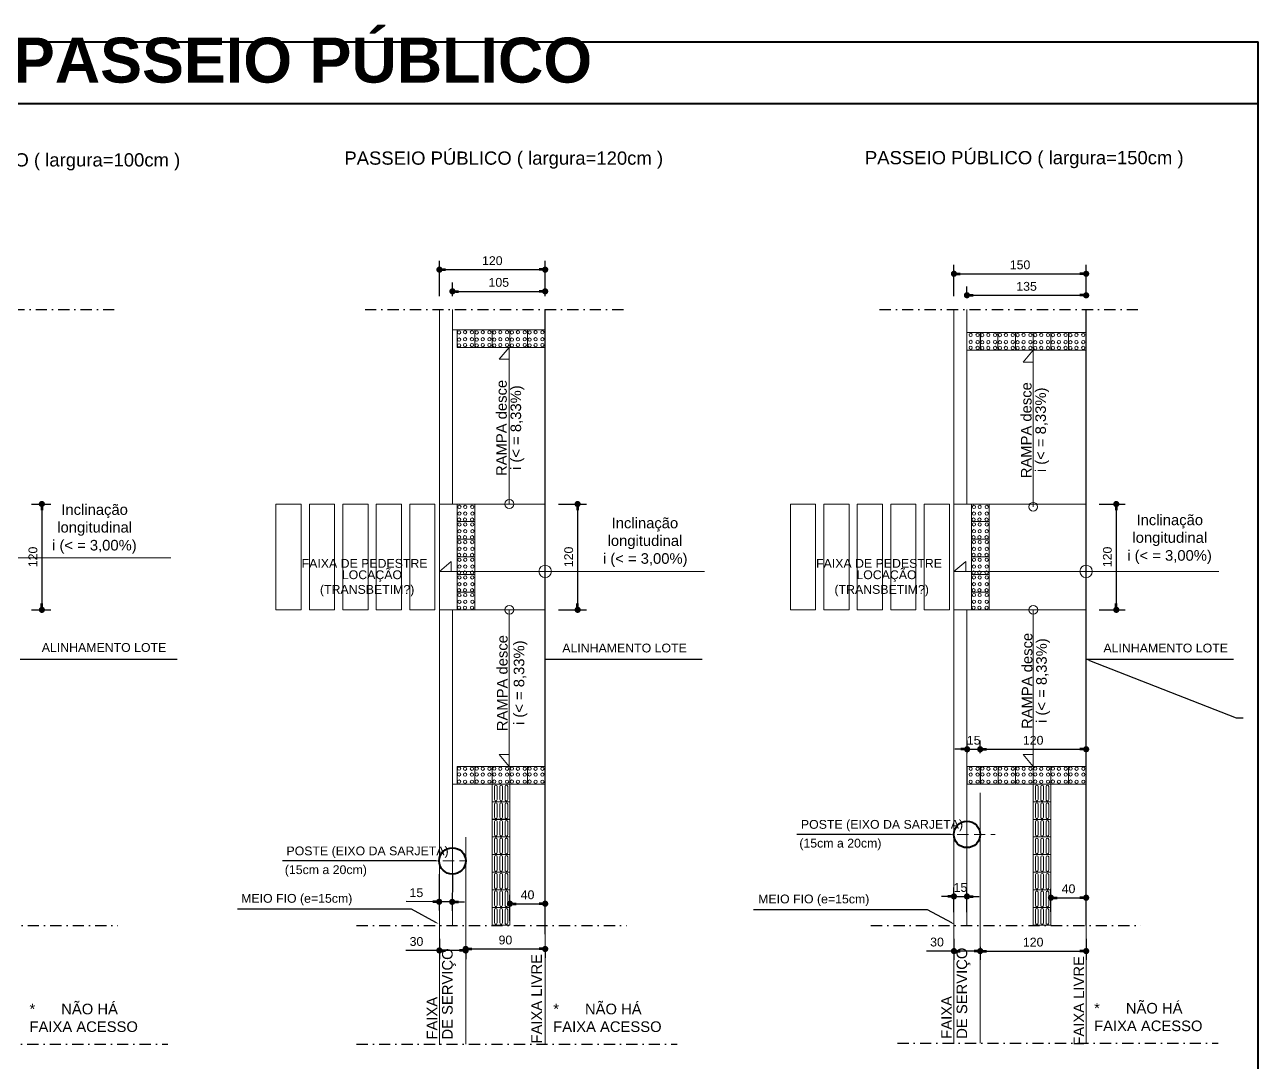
# Model space of a CAD drawing. Header units: millimetres. Extents: x 2084 to 63904, y -2368 to 2343.
# Drawn here: x 59558 to 60957, y -1546 to -369 of the extents above; entities that cross this region are included whole.
import ezdxf
from ezdxf import colors
from ezdxf.entities.mleader import LeaderData, LeaderLine
from ezdxf.math import Vec2, Vec3

# ---------------------------------------------------------------- set-up
doc = ezdxf.new("R2010")
doc.units = ezdxf.units.MM
doc.header["$PDMODE"] = 2
doc.linetypes.add('DASHDOT', pattern=[25.4, 12.7, -6.35, 0, -6.35])
doc.linetypes.add('DASHED', pattern=[19.05, 12.7, -6.35])
doc.layers.get('0').update_dxf_attribs({"color": 8})
doc.layers.get('Defpoints').update_dxf_attribs({"lineweight": 0})
doc.layers.add('01', color=1, linetype='Continuous')
doc.layers.add('TEXTO', color=2, linetype='Continuous')
for name, color, linetype, lineweight in [('COTAS', 1, 'Continuous', 0), ('LOTE', 2, 'Continuous', 30), ('P1', 1, 'Continuous', 5), ('P4', 4, 'Continuous', 40), ('P6', 6, 'Continuous', 60), ('PASSEIO PÚBLIOO', 252, 'Continuous', 13), ('PISO PODOTÁTIL-ALERTA', 1, 'Continuous', 5), ('PROJEÇÃO', 252, 'DASHED', 9), ('TEXTO PADRÃO', 2, 'Continuous', 15)]:
    doc.layers.add(name, color=color, linetype=linetype, lineweight=lineweight)
doc.styles.get("Standard").update_dxf_attribs({"font": 'arial.ttf'})
doc.dimstyles.new('1-50', dxfattribs={"dimtxt": 10, "dimasz": 7, "dimexe": 10, "dimexo": 15, "dimgap": 5, "dimtad": 1, "dimdec": 0, "dimtxsty": 'Standard', "dimblk": 'DOT', "dimcen": 2.5, "dimclrd": 5, "dimclre": 5, "dimclrt": 7, "dimadec": 0, "dimazin": 0, "dimtfac": 1, "dimtdec": 0, "dimtmove": 0, "dimatfit": 3, "dimldrblk": 'DOT', "dimfxl": 10, "dimarcsym": 0})

# ---------------------------------------------------------------- blocks, each defined once
blk = doc.blocks.new('Piso tátil direcional')
for p, q in [((0, 0), (20, 0)), ((0, 0), (0, -20)), ((20, 0), (20, -20)), ((2.7, -2.5), (17.6, -2.5)), ((17.6, -5.4), (2.7, -5.4)), ((2.7, -8.5), (17.6, -8.5)), ((17.6, -11.5), (2.7, -11.5)), ((20, -20), (0, -20)), ((17.6, -14.6), (2.7, -14.6)), ((2.7, -17.5), (17.6, -17.5))]:
    blk.add_line(p, q)
for centre, start, end in [((2.7, -4), 90, 270), ((2.7, -4), 90, 270), ((2.7, -10), 90, 270), ((2.7, -10), 90, 270), ((17.6, -4), 270, 90), ((17.6, -10), 270, 90), ((2.7, -16), 90, 270), ((2.7, -16), 90, 270), ((17.6, -16), 270, 90)]:
    blk.add_arc(centre, 1.46, start, end)
blk = doc.blocks.new('Piso tátil alerta')
for p, q in [((-20, 0), (0, 0)), ((-20, 0), (-20, -20)), ((0, 0), (0, -20)), ((0, -20), (-20, -20))]:
    blk.add_line(p, q)
for centre in [(-17.7, -2.4), (-17.7, -9), (-10.9, -2.7), (-10.9, -9.3), (-3.2, -2.7), (-3.2, -9.3), (-17.7, -17.1), (-10.9, -17.4), (-3.2, -17.3)]:
    blk.add_circle(centre, 1.86)
blk = doc.blocks.new('DOT')
at = {"layer": 'P6', "color": 0, "linetype": 'ByBlock'}
blk.add_line((-0.5, 0), (-1, 0), dxfattribs=at)
at = {"layer": 'P6', "color": 0, "linetype": 'ByBlock', "const_width": 0.5}
blk.add_lwpolyline([(-0.25, 0, 1), (0.25, 0, 1)], format="xyb", close=True, dxfattribs=at)
blk = doc.blocks.new('*D45')
at = {"layer": 'COTAS', "color": 5, "lineweight": -2, "transparency": 16777216}
for p, q in [((60028.1, -677.2), (60028.1, -637)), ((60148.1, -677.2), (60148.1, -637)), ((60035.1, -647), (60141.1, -647))]:
    blk.add_line(p, q, dxfattribs=at)
at = {"layer": 'Defpoints', "color": 0, "transparency": 16777216}
for p in [(60148.1, -647), (60028.1, -692.2), (60148.1, -692.2)]:
    blk.add_point(p, dxfattribs=at)
at = {"layer": 'COTAS', "color": 5, "lineweight": -2, "transparency": 16777216, "xscale": 7, "yscale": 7, "zscale": 7, "rotation": 180}
blk.add_blockref('DOT', (60028.1, -647), dxfattribs=at)
at = {"layer": 'COTAS', "color": 5, "lineweight": -2, "transparency": 16777216, "xscale": 7, "yscale": 7, "zscale": 7}
blk.add_blockref('DOT', (60148.1, -647), dxfattribs=at)
at = {"layer": 'COTAS', "color": 7, "transparency": 16777216, "insert": (60088.1, -636.9), "char_height": 10, "attachment_point": 5}
blk.add_mtext('120', dxfattribs=at)
blk = doc.blocks.new('_DOT')
at = {"color": 0, "linetype": 'ByBlock', "lineweight": -2}
blk.add_line((-0.5, 0), (-1, 0), dxfattribs=at)
at = {"linetype": 'ByBlock', "lineweight": -2, "const_width": 0.5}
blk.add_lwpolyline([(-0.25, 0, 1), (0.25, 0, 1)], format="xyb", close=True, dxfattribs=at)
blk = doc.blocks.new('A$C9992214c')
blk.add_line((6.5, -11.7), (6.5, 8.3))
blk.add_lwpolyline([(6.5, 8.3), (-8.7, 8.3), (-8.7, -11.7), (6.5, -11.7)])
for centre in [(-4.5, 5.7), (3.3, 5.6), (-4.5, -2.3), (-4.5, -8.9), (3.3, -2.4), (3.3, -9)]:
    blk.add_circle(centre, 1.86)
blk = doc.blocks.new('A$C4fea1ac6')
blk.add_lwpolyline([(2.4, -8.1), (-12.6, -8.1), (-12.6, 11.9), (2.4, 11.9)], close=True)
for centre in [(-8.5, 9.2), (-8.5, 2.6), (-0.7, 9.2), (-0.7, 2.6), (-8.5, -5.5), (-0.7, -5.4)]:
    blk.add_circle(centre, 1.86)
blk = doc.blocks.new('*D65')
at = {"layer": 'COTAS', "color": 5, "lineweight": -2, "transparency": 16777216}
for p, q in [((60721.8, -1375.4), (60721.8, -1349.3)), ((60761.8, -1375.8), (60761.8, -1349.3)), ((60728.8, -1359.3), (60754.8, -1359.3))]:
    blk.add_line(p, q, dxfattribs=at)
at = {"layer": 'Defpoints', "color": 0, "transparency": 16777216}
for p in [(60761.8, -1359.3), (60721.8, -1390.4), (60761.8, -1390.8)]:
    blk.add_point(p, dxfattribs=at)
at = {"layer": 'COTAS', "color": 5, "lineweight": -2, "transparency": 16777216, "xscale": 7, "yscale": 7, "zscale": 7, "rotation": 180}
blk.add_blockref('DOT', (60721.8, -1359.3), dxfattribs=at)
at = {"layer": 'COTAS', "color": 5, "lineweight": -2, "transparency": 16777216, "xscale": 7, "yscale": 7, "zscale": 7}
blk.add_blockref('DOT', (60761.8, -1359.3), dxfattribs=at)
at = {"layer": 'COTAS', "color": 7, "lineweight": 0, "transparency": 16777216, "insert": (60741.8, -1349.2), "char_height": 10, "attachment_point": 5}
blk.add_mtext('40', dxfattribs=at)
blk = doc.blocks.new('*D67')
at = {"layer": 'COTAS', "color": 5, "lineweight": -2, "transparency": 16777216}
for p, q in [((60611.8, -677.2), (60611.8, -641.7)), ((60761.8, -677.2), (60761.8, -641.7)), ((60618.8, -651.7), (60754.8, -651.7))]:
    blk.add_line(p, q, dxfattribs=at)
at = {"layer": 'Defpoints', "color": 0, "transparency": 16777216}
for p in [(60761.8, -651.7), (60611.8, -692.2), (60761.8, -692.2)]:
    blk.add_point(p, dxfattribs=at)
at = {"layer": 'COTAS', "color": 5, "lineweight": -2, "transparency": 16777216, "xscale": 7, "yscale": 7, "zscale": 7, "rotation": 180}
blk.add_blockref('DOT', (60611.8, -651.7), dxfattribs=at)
at = {"layer": 'COTAS', "color": 5, "lineweight": -2, "transparency": 16777216, "xscale": 7, "yscale": 7, "zscale": 7}
blk.add_blockref('DOT', (60761.8, -651.7), dxfattribs=at)
at = {"layer": 'COTAS', "color": 7, "transparency": 16777216, "insert": (60686.8, -641.6), "char_height": 10, "attachment_point": 5}
blk.add_mtext('150', dxfattribs=at)
blk = doc.blocks.new('*D68')
at = {"layer": 'COTAS', "color": 5, "lineweight": -2, "transparency": 16777216}
for p, q in [((60057.9, -1415.8), (60057.9, -1427.4)), ((60064.9, -1417.4), (60141.1, -1417.4)), ((60148.1, -1415.8), (60148.1, -1427.4))]:
    blk.add_line(p, q, dxfattribs=at)
at = {"layer": 'Defpoints', "color": 0, "transparency": 16777216}
for p in [(60057.9, -1400.8), (60148.1, -1400.8), (60148.1, -1417.4)]:
    blk.add_point(p, dxfattribs=at)
at = {"layer": 'COTAS', "color": 5, "lineweight": -2, "transparency": 16777216, "xscale": 7, "yscale": 7, "zscale": 7, "rotation": 180}
blk.add_blockref('DOT', (60057.9, -1417.4), dxfattribs=at)
at = {"layer": 'COTAS', "color": 5, "lineweight": -2, "transparency": 16777216, "xscale": 7, "yscale": 7, "zscale": 7}
blk.add_blockref('DOT', (60148.1, -1417.4), dxfattribs=at)
at = {"layer": 'COTAS', "color": 7, "transparency": 16777216, "insert": (60103, -1407.3), "char_height": 10, "attachment_point": 5}
blk.add_mtext('90', dxfattribs=at)
blk = doc.blocks.new('*D69')
at = {"layer": 'COTAS', "color": 5, "lineweight": -2, "transparency": 16777216}
for p, q in [((60028.1, -1405.8), (60028.1, -1429.1)), ((60028.1, -1419.1), (59989.9, -1419.1)), ((60050.9, -1419.1), (60035.1, -1419.1)), ((60057.9, -1415.8), (60057.9, -1429.1))]:
    blk.add_line(p, q, dxfattribs=at)
at = {"layer": 'Defpoints', "color": 0, "transparency": 16777216}
for p in [(60028.1, -1390.8), (60057.9, -1400.8), (60057.9, -1419.1)]:
    blk.add_point(p, dxfattribs=at)
at = {"layer": 'COTAS', "color": 5, "lineweight": -2, "transparency": 16777216, "xscale": 7, "yscale": 7, "zscale": 7, "rotation": 180}
blk.add_blockref('DOT', (60028.1, -1419.1), dxfattribs=at)
at = {"layer": 'COTAS', "color": 5, "lineweight": -2, "transparency": 16777216, "xscale": 7, "yscale": 7, "zscale": 7}
blk.add_blockref('DOT', (60057.9, -1419.1), dxfattribs=at)
at = {"layer": 'COTAS', "color": 7, "transparency": 16777216, "insert": (60002.1, -1409), "char_height": 10, "attachment_point": 5}
blk.add_mtext('30', dxfattribs=at)
blk = doc.blocks.new('*D78')
at = {"layer": 'COTAS', "color": 5, "lineweight": -2, "transparency": 16777216}
for p, q in [((60611.8, -1375.8), (60611.8, -1347.8)), ((60626.6, -1375.8), (60626.6, -1347.8)), ((60604.8, -1357.8), (60597.8, -1357.8)), ((60611.8, -1357.8), (60626.6, -1357.8)), ((60633.6, -1357.8), (60640.6, -1357.8))]:
    blk.add_line(p, q, dxfattribs=at)
at = {"layer": 'Defpoints', "color": 0, "transparency": 16777216}
for p in [(60626.6, -1357.8), (60611.8, -1390.8), (60626.6, -1390.8)]:
    blk.add_point(p, dxfattribs=at)
at = {"layer": 'COTAS', "color": 5, "lineweight": -2, "transparency": 16777216, "xscale": 7, "yscale": 7, "zscale": 7}
blk.add_blockref('DOT', (60611.8, -1357.8), dxfattribs=at)
at = {"layer": 'COTAS', "color": 5, "lineweight": -2, "transparency": 16777216, "xscale": 7, "yscale": 7, "zscale": 7, "rotation": 180}
blk.add_blockref('DOT', (60626.6, -1357.8), dxfattribs=at)
at = {"layer": 'COTAS', "color": 7, "transparency": 16777216, "insert": (60619.2, -1347.7), "char_height": 10, "attachment_point": 5}
blk.add_mtext('15', dxfattribs=at)
blk = doc.blocks.new('*D80')
at = {"layer": 'COTAS', "color": 5, "lineweight": -2, "transparency": 16777216}
for p, q in [((60042.9, -677.2), (60042.9, -661.6)), ((60049.9, -671.6), (60141.1, -671.6)), ((60148.1, -677.2), (60148.1, -661.6))]:
    blk.add_line(p, q, dxfattribs=at)
at = {"layer": 'Defpoints', "color": 0, "transparency": 16777216}
for p in [(60148.1, -671.6), (60042.9, -692.2), (60148.1, -692.2)]:
    blk.add_point(p, dxfattribs=at)
at = {"layer": 'COTAS', "color": 5, "lineweight": -2, "transparency": 16777216, "xscale": 7, "yscale": 7, "zscale": 7, "rotation": 180}
blk.add_blockref('DOT', (60042.9, -671.6), dxfattribs=at)
at = {"layer": 'COTAS', "color": 5, "lineweight": -2, "transparency": 16777216, "xscale": 7, "yscale": 7, "zscale": 7}
blk.add_blockref('DOT', (60148.1, -671.6), dxfattribs=at)
at = {"layer": 'COTAS', "color": 7, "transparency": 16777216, "insert": (60095.5, -661.5), "char_height": 10, "attachment_point": 5}
blk.add_mtext('105', dxfattribs=at)
blk = doc.blocks.new('*D81')
at = {"layer": 'COTAS', "color": 5, "lineweight": -2, "transparency": 16777216}
for p, q in [((60626.8, -1195.4), (60626.8, -1180.9)), ((60641.6, -1195.4), (60641.6, -1180.9)), ((60619.8, -1190.9), (60612.8, -1190.9)), ((60626.8, -1190.9), (60641.6, -1190.9)), ((60648.6, -1190.9), (60655.6, -1190.9))]:
    blk.add_line(p, q, dxfattribs=at)
at = {"layer": 'Defpoints', "color": 0, "transparency": 16777216}
for p in [(60641.6, -1190.9), (60626.8, -1210.4), (60641.6, -1210.4)]:
    blk.add_point(p, dxfattribs=at)
at = {"layer": 'COTAS', "color": 5, "lineweight": -2, "transparency": 16777216, "xscale": 7, "yscale": 7, "zscale": 7}
blk.add_blockref('DOT', (60626.8, -1190.9), dxfattribs=at)
at = {"layer": 'COTAS', "color": 5, "lineweight": -2, "transparency": 16777216, "xscale": 7, "yscale": 7, "zscale": 7, "rotation": 180}
blk.add_blockref('DOT', (60641.6, -1190.9), dxfattribs=at)
at = {"layer": 'COTAS', "color": 7, "transparency": 16777216, "insert": (60634.2, -1180.8), "char_height": 10, "attachment_point": 5}
blk.add_mtext('15', dxfattribs=at)
blk = doc.blocks.new('*D82')
at = {"layer": 'COTAS', "color": 5, "lineweight": -2, "transparency": 16777216}
for p, q in [((60641.6, -1195.4), (60641.6, -1180.9)), ((60761.8, -1195.4), (60761.8, -1180.9)), ((60648.6, -1190.9), (60754.8, -1190.9))]:
    blk.add_line(p, q, dxfattribs=at)
at = {"layer": 'Defpoints', "color": 0, "transparency": 16777216}
for p in [(60761.8, -1190.9), (60641.6, -1210.4), (60761.8, -1210.4)]:
    blk.add_point(p, dxfattribs=at)
at = {"layer": 'COTAS', "color": 5, "lineweight": -2, "transparency": 16777216, "xscale": 7, "yscale": 7, "zscale": 7, "rotation": 180}
blk.add_blockref('DOT', (60641.6, -1190.9), dxfattribs=at)
at = {"layer": 'COTAS', "color": 5, "lineweight": -2, "transparency": 16777216, "xscale": 7, "yscale": 7, "zscale": 7}
blk.add_blockref('DOT', (60761.8, -1190.9), dxfattribs=at)
at = {"layer": 'COTAS', "color": 7, "transparency": 16777216, "insert": (60701.7, -1180.8), "char_height": 10, "attachment_point": 5}
blk.add_mtext('120', dxfattribs=at)
blk = doc.blocks.new('*D88')
at = {"layer": 'COTAS', "color": 5, "lineweight": -2, "transparency": 16777216}
for p, q in [((60108.1, -1385.4), (60108.1, -1356.1)), ((60148.1, -1375.8), (60148.1, -1356.1)), ((60115.1, -1366.1), (60141.1, -1366.1))]:
    blk.add_line(p, q, dxfattribs=at)
at = {"layer": 'Defpoints', "color": 0, "transparency": 16777216}
for p in [(60148.1, -1366.1), (60148.1, -1390.8), (60108.1, -1400.4)]:
    blk.add_point(p, dxfattribs=at)
at = {"layer": 'COTAS', "color": 5, "lineweight": -2, "transparency": 16777216, "xscale": 7, "yscale": 7, "zscale": 7, "rotation": 180}
blk.add_blockref('DOT', (60108.1, -1366.1), dxfattribs=at)
at = {"layer": 'COTAS', "color": 5, "lineweight": -2, "transparency": 16777216, "xscale": 7, "yscale": 7, "zscale": 7}
blk.add_blockref('DOT', (60148.1, -1366.1), dxfattribs=at)
at = {"layer": 'COTAS', "color": 7, "transparency": 16777216, "insert": (60128.1, -1356), "char_height": 10, "attachment_point": 5}
blk.add_mtext('40', dxfattribs=at)
blk = doc.blocks.new('*D89')
at = {"layer": 'COTAS', "color": 5, "lineweight": -2, "transparency": 16777216}
for p, q in [((60611.8, -1405.8), (60611.8, -1429.8)), ((60611.8, -1419.8), (60580.5, -1419.8)), ((60634.6, -1419.8), (60618.8, -1419.8)), ((60641.6, -1414.9), (60641.6, -1429.8))]:
    blk.add_line(p, q, dxfattribs=at)
at = {"layer": 'Defpoints', "color": 0, "transparency": 16777216}
for p in [(60611.8, -1390.8), (60641.6, -1399.9), (60641.6, -1419.8)]:
    blk.add_point(p, dxfattribs=at)
at = {"layer": 'COTAS', "color": 5, "lineweight": -2, "transparency": 16777216, "xscale": 7, "yscale": 7, "zscale": 7, "rotation": 180}
blk.add_blockref('DOT', (60611.8, -1419.8), dxfattribs=at)
at = {"layer": 'COTAS', "color": 5, "lineweight": -2, "transparency": 16777216, "xscale": 7, "yscale": 7, "zscale": 7}
blk.add_blockref('DOT', (60641.6, -1419.8), dxfattribs=at)
at = {"layer": 'COTAS', "color": 7, "transparency": 16777216, "insert": (60592.6, -1409.6), "char_height": 10, "attachment_point": 5}
blk.add_mtext('30', dxfattribs=at)
blk = doc.blocks.new('*D90')
at = {"layer": 'COTAS', "color": 5, "lineweight": -2, "transparency": 16777216}
for p, q in [((60761.8, -1405.8), (60761.8, -1429.8)), ((60641.6, -1414.9), (60641.6, -1429.8)), ((60648.6, -1419.8), (60754.8, -1419.8))]:
    blk.add_line(p, q, dxfattribs=at)
at = {"layer": 'Defpoints', "color": 0, "transparency": 16777216}
for p in [(60761.8, -1390.8), (60641.6, -1399.9), (60761.8, -1419.8)]:
    blk.add_point(p, dxfattribs=at)
at = {"layer": 'COTAS', "color": 5, "lineweight": -2, "transparency": 16777216, "xscale": 7, "yscale": 7, "zscale": 7, "rotation": 180}
blk.add_blockref('DOT', (60641.6, -1419.8), dxfattribs=at)
at = {"layer": 'COTAS', "color": 5, "lineweight": -2, "transparency": 16777216, "xscale": 7, "yscale": 7, "zscale": 7}
blk.add_blockref('DOT', (60761.8, -1419.8), dxfattribs=at)
at = {"layer": 'COTAS', "color": 7, "transparency": 16777216, "insert": (60701.7, -1409.7), "char_height": 10, "attachment_point": 5}
blk.add_mtext('120', dxfattribs=at)
blk = doc.blocks.new('*D92')
at = {"layer": 'COTAS', "color": 5, "lineweight": -2, "transparency": 16777216}
for p, q in [((60028, -1332.5), (60027.7, -1373.9)), ((60042.8, -1332.6), (60042.5, -1374)), ((60020.8, -1363.8), (59990.2, -1363.6)), ((60042.6, -1364), (60027.8, -1363.9)), ((60049.6, -1364.1), (60056.6, -1364.1))]:
    blk.add_line(p, q, dxfattribs=at)
at = {"layer": 'Defpoints', "color": 0, "transparency": 16777216}
for p in [(60028.1, -1317.5), (60042.9, -1317.6), (60042.6, -1364)]:
    blk.add_point(p, dxfattribs=at)
at = {"layer": 'COTAS', "color": 5, "lineweight": -2, "transparency": 16777216, "xscale": 7, "yscale": 7, "zscale": 7}
for p, rotation in [((60027.8, -1363.9), 359.5656807521057), ((60042.6, -1364), 179.5656807521056)]:
    blk.add_blockref('DOT', p, dxfattribs=dict(at, rotation=rotation))
at = {"layer": 'COTAS', "color": 7, "transparency": 16777216, "insert": (60002, -1353.6), "char_height": 10, "attachment_point": 5, "rotation": 359.5657}
blk.add_mtext('15', dxfattribs=at)
blk = doc.blocks.new('*D119')
at = {"layer": 'COTAS', "color": 5, "lineweight": -2, "transparency": 16777216}
for p, q in [((60626.6, -677.2), (60626.6, -666.1)), ((60761.8, -677.2), (60761.8, -666.1)), ((60633.6, -676.1), (60754.8, -676.1))]:
    blk.add_line(p, q, dxfattribs=at)
at = {"layer": 'Defpoints', "color": 0, "transparency": 16777216}
for p in [(60761.8, -676.1), (60626.6, -692.2), (60761.8, -692.2)]:
    blk.add_point(p, dxfattribs=at)
at = {"layer": 'COTAS', "color": 5, "lineweight": -2, "transparency": 16777216, "xscale": 7, "yscale": 7, "zscale": 7, "rotation": 180}
blk.add_blockref('DOT', (60626.6, -676.1), dxfattribs=at)
at = {"layer": 'COTAS', "color": 5, "lineweight": -2, "transparency": 16777216, "xscale": 7, "yscale": 7, "zscale": 7}
blk.add_blockref('DOT', (60761.8, -676.1), dxfattribs=at)
at = {"layer": 'COTAS', "color": 7, "transparency": 16777216, "insert": (60694.2, -666), "char_height": 10, "attachment_point": 5}
blk.add_mtext('135', dxfattribs=at)
blk = doc.blocks.new('*D120')
at = {"layer": 'COTAS', "color": 5, "lineweight": -2, "transparency": 16777216}
for p, q in [((59565.5, -912.8), (59587.1, -912.8)), ((59577.1, -919.8), (59577.1, -1025.8)), ((59565.5, -1032.8), (59587.1, -1032.8))]:
    blk.add_line(p, q, dxfattribs=at)
at = {"layer": 'Defpoints', "color": 0, "transparency": 16777216}
for p in [(59550.5, -912.8), (59550.5, -1032.8), (59577.1, -1032.8)]:
    blk.add_point(p, dxfattribs=at)
at = {"layer": 'COTAS', "color": 5, "lineweight": -2, "transparency": 16777216, "xscale": 7, "yscale": 7, "zscale": 7}
for p, rotation in [((59577.1, -912.8), 90), ((59577.1, -1032.8), 270)]:
    blk.add_blockref('DOT', p, dxfattribs=dict(at, rotation=rotation))
at = {"layer": 'COTAS', "color": 7, "transparency": 16777216, "insert": (59567, -972.8), "char_height": 10, "attachment_point": 5, "rotation": 90}
blk.add_mtext('120', dxfattribs=at)
blk = doc.blocks.new('*D121')
at = {"layer": 'COTAS', "color": 5, "lineweight": -2, "transparency": 16777216}
for p, q in [((60776.7, -912.8), (60806, -912.8)), ((60796, -919.8), (60796, -1025.8)), ((60776.7, -1032.8), (60806, -1032.8))]:
    blk.add_line(p, q, dxfattribs=at)
at = {"layer": 'Defpoints', "color": 0, "transparency": 16777216}
for p in [(60761.7, -912.8), (60761.7, -1032.8), (60796, -1032.8)]:
    blk.add_point(p, dxfattribs=at)
at = {"layer": 'COTAS', "color": 5, "lineweight": -2, "transparency": 16777216, "xscale": 7, "yscale": 7, "zscale": 7}
for p, rotation in [((60796, -912.8), 90), ((60796, -1032.8), 270)]:
    blk.add_blockref('DOT', p, dxfattribs=dict(at, rotation=rotation))
at = {"layer": 'COTAS', "color": 7, "transparency": 16777216, "insert": (60785.9, -972.8), "char_height": 10, "attachment_point": 5, "rotation": 90}
blk.add_mtext('120', dxfattribs=at)
blk = doc.blocks.new('*D122')
at = {"layer": 'COTAS', "color": 5, "lineweight": -2, "transparency": 16777216}
for p, q in [((60163.1, -912.8), (60194.9, -912.8)), ((60184.9, -919.8), (60184.9, -1025.8)), ((60163.1, -1032.8), (60194.9, -1032.8))]:
    blk.add_line(p, q, dxfattribs=at)
at = {"layer": 'Defpoints', "color": 0, "transparency": 16777216}
for p in [(60148.1, -912.8), (60148.1, -1032.8), (60184.9, -1032.8)]:
    blk.add_point(p, dxfattribs=at)
at = {"layer": 'COTAS', "color": 5, "lineweight": -2, "transparency": 16777216, "xscale": 7, "yscale": 7, "zscale": 7}
for p, rotation in [((60184.9, -912.8), 90), ((60184.9, -1032.8), 270)]:
    blk.add_blockref('DOT', p, dxfattribs=dict(at, rotation=rotation))
at = {"layer": 'COTAS', "color": 7, "transparency": 16777216, "insert": (60174.8, -972.8), "char_height": 10, "attachment_point": 5, "rotation": 90}
blk.add_mtext('120', dxfattribs=at)

msp = doc.modelspace()

# ---------------------------------------------------------------- linework, layer by layer
at = {"linetype": 'DASHDOT'}
for p, q in [((59366.1, -692.2), (59662.6, -692.2)), ((59943.7, -692.2), (60240.2, -692.2)), ((60527.4, -692.2), (60823.8, -692.2)), ((59357.1, -1390.8), (59663.2, -1390.8)), ((59934.1, -1390.8), (60240.2, -1390.8)), ((60517.7, -1390.8), (60823.8, -1390.8)), ((59356.5, -1525.3), (59720.2, -1525.3)), ((59934.1, -1525.3), (60297.8, -1525.3)), ((60547.8, -1524.4), (60911.4, -1524.4))]:
    msp.add_line(p, q, dxfattribs=at)
at = {"layer": '01'}
for p, q in [((59552.4, -1088.8), (59719.8, -1088.8)), ((60147.8, -1088.8), (60315.1, -1088.8)), ((60761.8, -1088.8), (60929.1, -1088.8))]:
    msp.add_line(p, q, dxfattribs=at)
at = {"layer": 'COTAS'}
for points in [[(60107.4, -912.8), (60107.4, -735.3), (60107.4, -748.7), (60096, -748.7), (60107.4, -735.3)], [(60701.7, -915.9), (60701.7, -738.4), (60701.7, -751.8), (60690.3, -751.8), (60701.7, -738.4)], [(59723.3, -974), (59450.5, -974), (59463.9, -962.7), (59463.9, -974)], [(60328.7, -989.2), (60028.1, -989.2), (60041.5, -977.8), (60041.5, -989.2)], [(60761.7, -989.2), (60611.7, -989.2), (60625.1, -977.8), (60625.1, -989.2)], [(60912.3, -989.2), (60611.7, -989.2), (60625.1, -977.8), (60625.1, -989.2)], [(60107.4, -1032.8), (60107.4, -1210.4), (60096, -1197), (60107.4, -1197)], [(60701.8, -1032.8), (60701.8, -1210.4), (60690.4, -1197), (60701.8, -1197)]]:
    msp.add_lwpolyline(points, dxfattribs=at)
for centre, radius in [((60107.4, -912.8), 5), ((60701.7, -915.9), 5), ((60148.1, -989.2), 7.04), ((60761.7, -989.2), 7.04), ((60107.4, -1032.8), 5), ((60701.8, -1032.8), 5)]:
    msp.add_circle(centre, radius, dxfattribs=at)
at = {"layer": 'LOTE'}
for p, q in [((60148.1, -1400.8), (60148.1, -692.2)), ((60761.8, -1390.8), (60761.8, -692.2))]:
    msp.add_line(p, q, dxfattribs=at)
at = {"layer": 'P1'}
for p, q in [((60028.1, -692.2), (60028.1, -912.8)), ((60042.9, -692.2), (60042.9, -912.8)), ((60611.8, -692.2), (60611.8, -912.8)), ((60626.6, -692.2), (60626.6, -912.8)), ((60028.1, -1032.8), (60028.1, -1390.8)), ((60611.8, -1032.8), (60611.8, -1390.8))]:
    msp.add_line(p, q, dxfattribs=at)
for points in [[(60042.9, -1032.8), (60042.9, -1390.8)], [(60626.6, -1032.8), (60626.6, -1390.8)]]:
    msp.add_lwpolyline(points, dxfattribs=at)
at = {"layer": 'P4'}
for p, q in [((58357.1, -388.5), (60957.1, -388.5)), ((60957.1, -2368.1), (60957.1, -388.5)), ((58357.1, -458.5), (60957.1, -458.5))]:
    msp.add_line(p, q, dxfattribs=at)
for centre in [(60626.6, -1287.5), (60042.9, -1317.6)]:
    msp.add_circle(centre, 15, dxfattribs=at)
at = {"layer": 'PASSEIO PÚBLIOO'}
for p, q in [((60028.1, -715.3), (60028.1, -715.3)), ((60042.9, -715.3), (60148.1, -715.3)), ((60028.1, -912.8), (60148.1, -912.8)), ((60028.1, -1230.4), (60028.1, -1230.4)), ((60042.9, -1230.4), (60148.1, -1230.4)), ((60641.6, -1240.4), (60641.6, -1524.4)), ((60057.9, -1290.7), (60057.9, -1525.3)), ((60057.9, -1317.6), (60057.9, -1400.8)), ((60028.1, -1390.8), (60028.1, -1526)), ((60611.8, -1390.8), (60611.8, -1525.1)), ((60761.8, -1390.8), (60761.8, -1525.1)), ((60148.1, -1400.8), (60148.1, -1526))]:
    msp.add_line(p, q, dxfattribs=at)
for points in [[(59871.3, -912.8), (59871.3, -1032.8), (59842.6, -1032.8), (59842.6, -912.8)], [(59909.2, -912.8), (59909.2, -1032.8), (59880.6, -1032.8), (59880.6, -912.8)], [(59947.2, -912.8), (59947.2, -1032.8), (59918.5, -1032.8), (59918.5, -912.8)], [(59985.1, -912.8), (59985.1, -1032.8), (59956.4, -1032.8), (59956.4, -912.8)], [(60023, -912.8), (60023, -1032.8), (59994.4, -1032.8), (59994.4, -912.8)], [(60454.9, -912.8), (60454.9, -1032.8), (60426.3, -1032.8), (60426.3, -912.8)], [(60492.8, -912.8), (60492.8, -1032.8), (60464.2, -1032.8), (60464.2, -912.8)], [(60530.8, -912.8), (60530.8, -1032.8), (60502.1, -1032.8), (60502.1, -912.8)], [(60568.7, -912.8), (60568.7, -1032.8), (60540.1, -1032.8), (60540.1, -912.8)], [(60606.7, -912.8), (60606.7, -1032.8), (60578, -1032.8), (60578, -912.8)]]:
    msp.add_lwpolyline(points, close=True, dxfattribs=at)
for points in [[(60148.1, -912.8), (60028.1, -912.8), (60028.1, -1032.8), (60148.1, -1032.8)], [(60761.7, -912.8), (60611.7, -912.8), (60611.7, -1032.8), (60761.7, -1032.8)]]:
    msp.add_lwpolyline(points, dxfattribs=at)
at = {"layer": 'PROJEÇÃO'}
for p, q in [((60042.9, -760.8), (60042.9, -822.5)), ((60596.5, -1287.5), (60658.4, -1287.5)), ((60012.9, -1317.6), (60057.9, -1317.6))]:
    msp.add_line(p, q, dxfattribs=at)

# ---------------------------------------------------------------- block references
at = {"layer": 'PISO PODOTÁTIL-ALERTA', "xscale": -1, "rotation": 180}
for p in [(60068.1, -735.3), (60088.1, -735.3), (60108.1, -735.3), (60128.1, -735.3), (60148.1, -735.3), (60661.7, -738.4), (60681.7, -738.4), (60701.7, -738.4), (60721.7, -738.4), (60741.7, -738.4), (60761.7, -738.4)]:
    msp.add_blockref('Piso tátil alerta', p, dxfattribs=at)
at = {"layer": 'PISO PODOTÁTIL-ALERTA'}
for name, p in [('A$C9992214c', (60635.3, -726.7)), ('Piso tátil alerta', (60068.1, -1210.4)), ('Piso tátil alerta', (60088.1, -1210.4)), ('Piso tátil alerta', (60108.1, -1210.4)), ('Piso tátil alerta', (60128.1, -1210.4)), ('Piso tátil alerta', (60148.1, -1210.4)), ('A$C4fea1ac6', (60639.3, -1222.3)), ('Piso tátil alerta', (60661.8, -1210.4)), ('Piso tátil alerta', (60681.8, -1210.4)), ('Piso tátil alerta', (60701.8, -1210.4)), ('Piso tátil alerta', (60721.8, -1210.4)), ('Piso tátil alerta', (60741.8, -1210.4)), ('Piso tátil alerta', (60761.8, -1210.4))]:
    msp.add_blockref(name, p, dxfattribs=at)
for name, p, rotation in [('Piso tátil alerta', (60048.1, -912.8), 90), ('Piso tátil alerta', (60631.7, -912.8), 90), ('Piso tátil alerta', (60048.1, -932.8), 90), ('Piso tátil alerta', (60631.7, -932.8), 90), ('Piso tátil alerta', (60048.1, -952.8), 90), ('Piso tátil alerta', (60631.7, -952.8), 90), ('Piso tátil alerta', (60048.1, -972.8), 90), ('Piso tátil alerta', (60631.7, -972.8), 90), ('Piso tátil alerta', (60048.1, -992.8), 90), ('Piso tátil alerta', (60631.7, -992.8), 90), ('Piso tátil alerta', (60048.1, -1012.8), 90), ('Piso tátil alerta', (60631.7, -1012.8), 90), ('Piso tátil direcional', (60108.1, -1230.4), 270), ('Piso tátil direcional', (60721.8, -1230.4), 270), ('Piso tátil direcional', (60108.1, -1250.4), 270), ('Piso tátil direcional', (60721.8, -1250.4), 270), ('Piso tátil direcional', (60108.1, -1270.3), 270), ('Piso tátil direcional', (60721.8, -1270.4), 270), ('Piso tátil direcional', (60108.1, -1290.3), 270), ('Piso tátil direcional', (60721.8, -1290.4), 270), ('Piso tátil direcional', (60108.1, -1310.3), 270), ('Piso tátil direcional', (60721.8, -1310.4), 270), ('Piso tátil direcional', (60108.1, -1330.3), 270), ('Piso tátil direcional', (60721.8, -1330.4), 270), ('Piso tátil direcional', (60108.1, -1350.3), 270), ('Piso tátil direcional', (60721.8, -1350.4), 270), ('Piso tátil direcional', (60108.1, -1370.3), 270), ('Piso tátil direcional', (60721.8, -1370.4), 270)]:
    msp.add_blockref(name, p, dxfattribs=dict(at, rotation=rotation))

# ---------------------------------------------------------------- texts
at = {"layer": 'TEXTO', "attachment_point": 1}
for s, insert, char_height, width in [('\\pt135;PASSEIO PÚBLICO ( largura=100cm )', (59372.5, -515), 15, 1403.349), ('\\pt135;PASSEIO PÚBLICO ( largura=120cm )', (59920.3, -513), 15, 1403.349), ('\\pt135;PASSEIO PÚBLICO ( largura=150cm )', (60510.8, -512.5), 15, 1403.349), ('ALINHAMENTO LOTE ', (59577, -1070.5), 10, 935.566), ('ALINHAMENTO LOTE ', (60167.5, -1071.1), 10, 935.566), ('ALINHAMENTO LOTE ', (60781.4, -1071.1), 10, 935.566), ('POSTE (EIXO DA SARJETA) ', (60438.2, -1271.1), 10, 935.566), ('POSTE (EIXO DA SARJETA) ', (59854.6, -1301.2), 10, 935.566), ('(15cm a 20cm) ', (60436.4, -1292.4), 10, 935.566), ('(15cm a 20cm) ', (59852.7, -1322.5), 10, 935.566), ('\\pt90;MEIO FIO (e=15cm) \\P ', (59803.2, -1355), 10, 935.566), ('\\pt90;MEIO FIO (e=15cm) \\P ', (60389.7, -1355.7), 10, 935.566), ('\\pi-36,l133.809,t133.809;*^INÃO HÁ\\P\\pi0,l0,tz;                     FAIXA ACESSO', (59465.3, -1479.5), 12, 1122.679), ('\\pi-36,l133.809,t133.809;*^INÃO HÁ\\P\\pi0,l0,tz;                     FAIXA ACESSO', (60059.4, -1479.5), 12, 1122.679), ('\\pi-36,l133.809,t133.809;*^INÃO HÁ\\P\\pi0,l0,tz;                     FAIXA ACESSO', (60673, -1478.6), 12, 1122.679)]:
    msp.add_mtext(s, dxfattribs=dict(at, insert=insert, char_height=char_height, width=width))
at = {"layer": 'TEXTO', "char_height": 12, "width": 1122.679, "attachment_point": 1, "rotation": 90}
for s, insert in [('                      DE SERVIÇO ', (60031.1, -1622.6)), ('                      FAIXA LIVRE ', (60132.3, -1627.1)), ('                      DE SERVIÇO ', (60614.8, -1621.7)), ('                      FAIXA LIVRE ', (60747.5, -1629.5)), ('                      FAIXA ', (60013.8, -1622.6)), ('                      FAIXA ', (60597.4, -1621.7))]:
    msp.add_mtext(s, dxfattribs=dict(at, insert=insert))
at = {"layer": 'TEXTO PADRÃO', "attachment_point": 1}
for s, insert, char_height, width in [('{\\fArial|b1|i0|c0|p34;                               ANEXO II - PASSEIO PÚBLICO  }', (58554.7, -383.9), 51, 4365.091), ('\\pi16.50466;Inclinação \\P\\pi11.87165;longitudinal', (59582.7, -913.1), 12, 106.311), ('\\pi16.50466;Inclinação \\P\\pi11.87165;longitudinal', (60207, -928.3), 12, 106.311), ('\\pi16.50466;Inclinação \\P\\pi11.87165;longitudinal', (60802.4, -924.8), 12, 106.311), ('i (< = 3,00%)', (59588.7, -953.5), 12, 935.566), ('i (< = 3,00%)', (60808.4, -965.1), 12, 935.566), ('FAIXA DE PEDESTRE', (59871.8, -975.1), 10, 935.566), ('i (< = 3,00%)', (60213.6, -968.6), 12, 935.566), ('FAIXA DE PEDESTRE', (60455.4, -975.1), 10, 935.566), ('\\pi48.8781;   LOCAÇÃO \\P\\pi35.66528;(TRANSBETIM?)', (59856.9, -988), 10, 177.088), ('\\pi48.8781;   LOCAÇÃO \\P\\pi35.66528;(TRANSBETIM?)', (60440.6, -988), 10, 177.088)]:
    msp.add_mtext(s, dxfattribs=dict(at, insert=insert, char_height=char_height, width=width))
at = {"layer": 'TEXTO PADRÃO', "char_height": 12, "width": 935.566, "attachment_point": 3, "rotation": 90}
for s, insert in [('RAMPA desce', (60092.5, -772)), ('i (< = 8,33%)', (60108.8, -778.2)), ('RAMPA desce', (60687.8, -774.6)), ('i (< = 8,33%)', (60704.1, -780.7)), ('RAMPA desce', (60093.4, -1061.4)), ('RAMPA desce', (60688.8, -1058.9)), ('i (< = 8,33%)', (60112.4, -1067.5)), ('i (< = 8,33%)', (60705.1, -1065.1))]:
    msp.add_mtext(s, dxfattribs=dict(at, insert=insert))

# ---------------------------------------------------------------- dimensions: what is measured, and where the dimension line sits
at = {"layer": 'COTAS'}
for base, p1, p2, picture, middle in [((60148.1, -647), (60028.1, -692.2), (60148.1, -692.2), '*D45', (60088.1, -636.9)), ((60761.8, -651.7), (60611.8, -692.2), (60761.8, -692.2), '*D67', (60686.8, -641.6)), ((60148.1, -671.6), (60042.9, -692.2), (60148.1, -692.2), '*D80', (60095.5, -661.5)), ((60761.8, -676.1), (60626.6, -692.2), (60761.8, -692.2), '*D119', (60694.2, -666)), ((60761.8, -1190.9), (60641.6, -1210.4), (60761.8, -1210.4), '*D82', (60701.7, -1180.8)), ((60148.1, -1366.1), (60108.1, -1400.4), (60148.1, -1390.8), '*D88', (60128.1, -1356)), ((60761.8, -1419.8), (60641.6, -1399.9), (60761.8, -1390.8), '*D90', (60701.7, -1409.7)), ((60148.1, -1417.4), (60057.9, -1400.8), (60148.1, -1400.8), '*D68', (60103, -1407.3))]:
    dim = msp.add_linear_dim(base=base, p1=p1, p2=p2, dimstyle='1-50', override={"dimblk": 'DOT', "dimldrblk": 'DOT', "dimfxl": 5}, dxfattribs=at)
    dim.commit()
    dim.dimension.update_dxf_attribs({"geometry": picture, "text_midpoint": middle})
for base, p1, p2, picture, middle in [((59577.1, -1032.8), (59550.5, -912.8), (59550.5, -1032.8), '*D120', (59567, -972.8)), ((60184.9, -1032.8), (60148.1, -912.8), (60148.1, -1032.8), '*D122', (60174.8, -972.8)), ((60796, -1032.8), (60761.7, -912.8), (60761.7, -1032.8), '*D121', (60785.9, -972.8))]:
    dim = msp.add_linear_dim(base=base, p1=p1, p2=p2, angle=90, dimstyle='1-50', override={"dimblk": 'DOT', "dimldrblk": 'DOT', "dimfxl": 5}, dxfattribs=at)
    dim.commit()
    dim.dimension.update_dxf_attribs({"geometry": picture, "text_midpoint": middle})
for base, p1, p2, picture, middle in [((60641.6, -1190.9), (60626.8, -1210.4), (60641.6, -1210.4), '*D81', (60634.2, -1190.9)), ((60626.6, -1357.8), (60611.8, -1390.8), (60626.6, -1390.8), '*D78', (60619.2, -1357.8)), ((60057.9, -1419.1), (60028.1, -1390.8), (60057.9, -1400.8), '*D69', (60002.1, -1419.1)), ((60641.6, -1419.8), (60611.8, -1390.8), (60641.6, -1399.9), '*D89', (60592.6, -1419.8))]:
    dim = msp.add_linear_dim(base=base, p1=p1, p2=p2, dimstyle='1-50', override={"dimblk": 'DOT', "dimldrblk": 'DOT', "dimfxl": 5}, dxfattribs=at)
    dim.commit()
    dim.dimension.update_dxf_attribs({"geometry": picture, "text_midpoint": middle, "dimtype": 160})
dim = msp.add_linear_dim(base=(60042.6, -1364), p1=(60028.1, -1317.5), p2=(60042.9, -1317.6), angle=359.5657, dimstyle='1-50', override={"dimblk": 'DOT', "dimldrblk": 'DOT', "dimfxl": 5}, dxfattribs=at)
dim.commit()
dim.dimension.update_dxf_attribs({"geometry": '*D92', "text_midpoint": (60001.9, -1363.7), "dimtype": 161})
at = {"layer": 'COTAS', "lineweight": 0}
dim = msp.add_linear_dim(base=(60761.8, -1359.3), p1=(60721.8, -1390.4), p2=(60761.8, -1390.8), dimstyle='1-50', override={"dimblk": 'DOT', "dimldrblk": 'DOT', "dimfxl": 5}, dxfattribs=at)
dim.commit()
dim.dimension.update_dxf_attribs({"geometry": '*D65', "text_midpoint": (60741.8, -1349.2)})

# ---------------------------------------------------------------- leaders
at = {"layer": 'COTAS'}
ml = msp.add_multileader_mtext('Standard', dxfattribs=at)
ml.set_content('', color=256)
ml.set_leader_properties()
ml.build(insert=Vec2(0, 0))
ctx = ml.context
ctx.base_point, ctx.plane_origin = Vec3(59730.6, -1088.8), Vec3(59552.4, -1088.8)
notes = []
notes.append((ctx, [(0, (1, 1, 0), (59722.6, -1088.8), (1, 0), 8, [(0, [(59552.4, -1088.8)], 0, [])])]))
ctx.mtext.insert, ctx.mtext.flow_direction = Vec3(59732.6, -1086.8), 5
ml = msp.add_multileader_mtext('Standard', dxfattribs=at)
ml.set_content('', color=256)
ml.set_leader_properties()
ml.build(insert=Vec2(0, 0))
ctx = ml.context
ctx.base_point, ctx.plane_origin = Vec3(60326, -1088.8), Vec3(60147.8, -1088.8)
notes.append((ctx, [(0, (1, 1, 0), (60318, -1088.8), (1, 0), 8, [(0, [(60147.8, -1088.8)], 0, [])])]))
ctx.mtext.insert, ctx.mtext.flow_direction = Vec3(60328, -1086.8), 5
ml = msp.add_multileader_mtext('Standard', dxfattribs=at)
ml.set_content('', color=256)
ml.set_leader_properties()
ml.build(insert=Vec2(0, 0))
ctx = ml.context
ctx.base_point, ctx.plane_origin = Vec3(60939.9, -1155.3), Vec3(60761.8, -1155.3)
notes.append((ctx, [(0, (1, 1, 0), (60931.9, -1155.3), (1, 0), 8, [(0, [(60761.8, -1088.8)], 0, [])])]))
ctx.mtext.insert, ctx.mtext.flow_direction = Vec3(60941.9, -1153.3), 5
ml = msp.add_multileader_mtext('Standard', dxfattribs=at)
ml.set_content('', color=256)
ml.set_leader_properties()
ml.build(insert=Vec2(0, 0))
ctx = ml.context
ctx.base_point, ctx.plane_origin = Vec3(60429.6, -1287.4), Vec3(60611.7, -1287.4)
ctx.text_align_type = 2
notes.append((ctx, [(0, (1, 1, 0), (60441.6, -1287.4), (-1, 0), 8, [(0, [(60611.7, -1287.4)], 0, [])])]))
ctx.mtext.insert, ctx.mtext.alignment, ctx.mtext.flow_direction = Vec3(60431.6, -1285.4), 3, 5
ml = msp.add_multileader_mtext('Standard', dxfattribs=at)
ml.set_content('', color=256)
ml.set_leader_properties()
ml.build(insert=Vec2(0, 0))
ctx = ml.context
ctx.base_point, ctx.plane_origin = Vec3(59846, -1317.5), Vec3(60028.1, -1317.5)
ctx.text_align_type = 2
notes.append((ctx, [(0, (1, 1, 0), (59858, -1317.5), (-1, 0), 8, [(0, [(60028.1, -1317.5)], 0, [])])]))
ctx.mtext.insert, ctx.mtext.alignment, ctx.mtext.flow_direction = Vec3(59848, -1315.5), 3, 5
ml = msp.add_multileader_mtext('Standard', dxfattribs=at)
ml.set_content('', color=256)
ml.set_leader_properties()
ml.build(insert=Vec2(0, 0))
ml.multileader.update_dxf_attribs({"dogleg_length": 197.2})
ctx = ml.context
ctx.base_point, ctx.plane_origin = Vec3(59795.1, -1372.3, 10), Vec3(60052.4, -1389.1, 10)
notes.append((ctx, [(0, (1, 1, 0), (59996.3, -1372.3, 10), (-1, 0), 197.2, [(0, [(60027.4, -1389.1, 10)], 0, [])])]))
ctx.mtext.insert, ctx.mtext.flow_direction = Vec3(59797.1, -1370.3, 10), 5
ml = msp.add_multileader_mtext('Standard', dxfattribs=at)
ml.set_content('', color=256)
ml.set_leader_properties()
ml.build(insert=Vec2(0, 0))
ml.multileader.update_dxf_attribs({"dogleg_length": 197.2})
ctx = ml.context
ctx.base_point, ctx.plane_origin = Vec3(60380.6, -1372.9, 10), Vec3(60637.8, -1389.8, 10)
notes.append((ctx, [(0, (1, 1, 0), (60581.7, -1372.9, 10), (-1, 0), 197.2, [(0, [(60612.8, -1389.8, 10)], 0, [])])]))
ctx.mtext.insert, ctx.mtext.flow_direction = Vec3(60382.6, -1370.9, 10), 5
for ctx, leaders in notes:
    for number, flags, end, landing, length, lines in leaders:
        leader = LeaderData()
        leader.index, (leader.has_last_leader_line, leader.has_dogleg_vector, leader.attachment_direction) = number, flags
        leader.last_leader_point, leader.dogleg_vector, leader.dogleg_length = Vec3(end), Vec3(landing), length
        for number, points, colour, breaks in lines:
            line = LeaderLine()
            line.index, line.vertices, line.color, line.breaks = number, Vec3.list(points), colors.encode_raw_color(colour), breaks
            leader.lines.append(line)
        ctx.leaders.append(leader)

doc.saveas('drawing.dxf')
